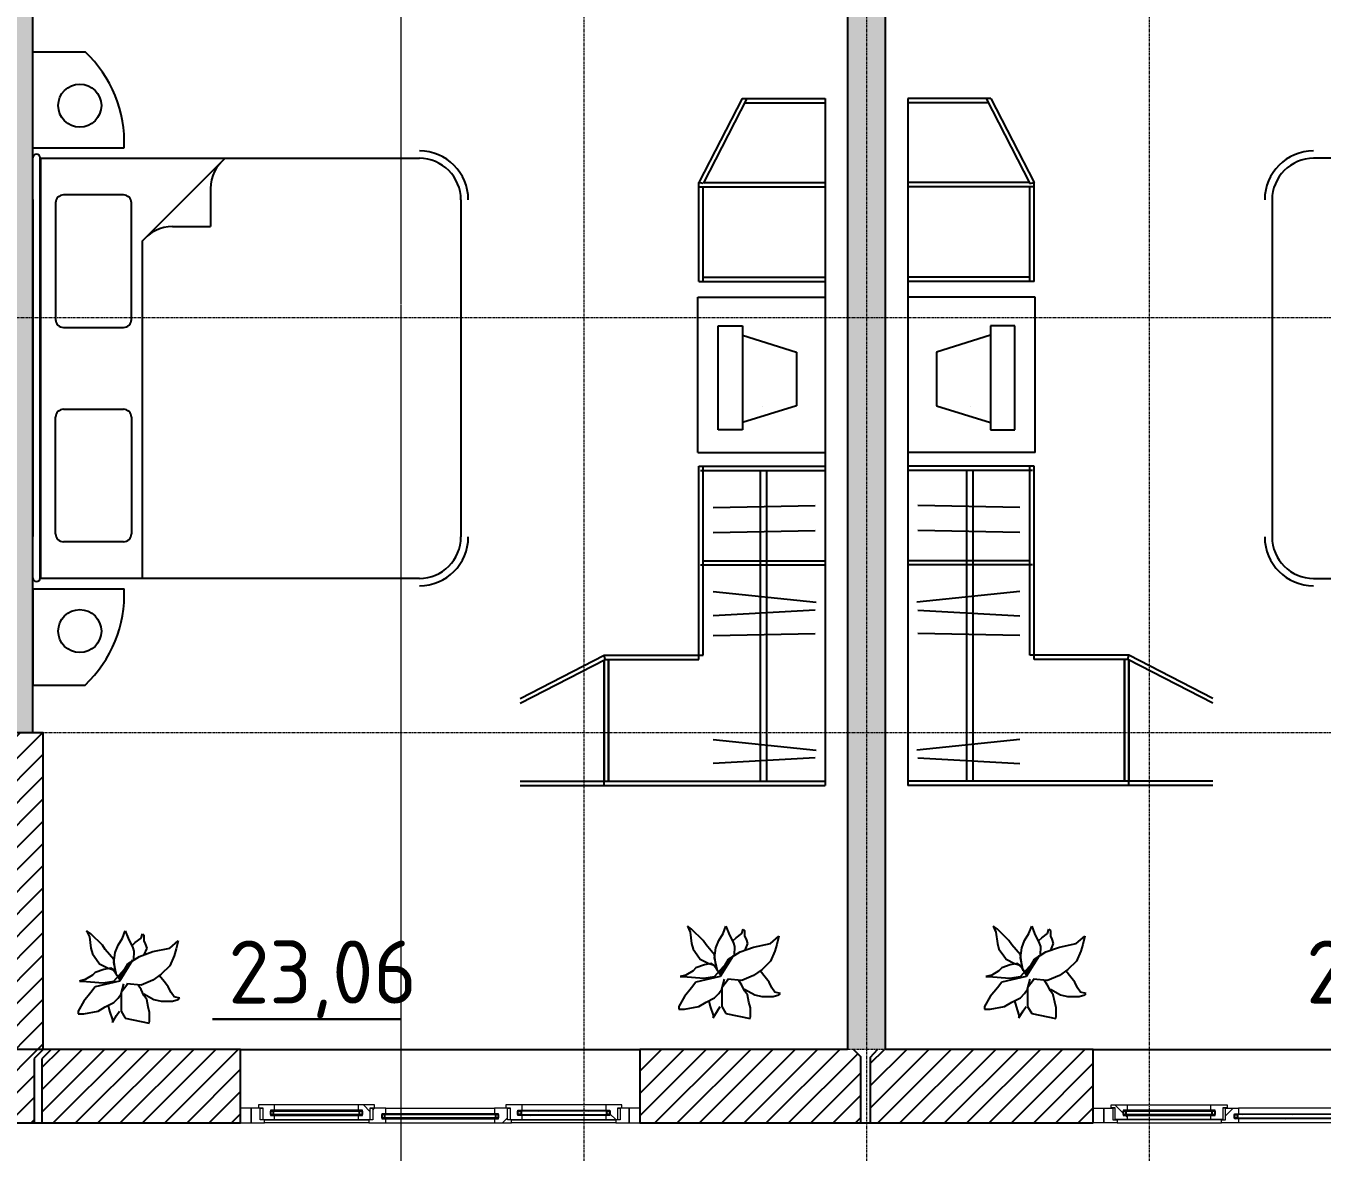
# Model space of a CAD drawing. Header units: inches. Extents: x -2431 to 214825, y 3 to 92804.
# Drawn here: x 77586 to 83756, y 44697 to 50058 of the extents above; entities that cross this region are included whole.
import ezdxf

# ---------------------------------------------------------------- set-up
doc = ezdxf.new("R2010")
doc.units = ezdxf.units.IN
doc.header["$MEASUREMENT"] = 0
doc.linetypes.add('Линия сетки', pattern=[22.225, 12.7, -3.175, 3.175, -3.175])
doc.linetypes.add('Сверху', pattern=[3.96875, 2.38125, -1.5875])
doc.layers.add('A-GLAZ', color=250, linetype='Continuous', lineweight=9)
doc.layers.add('Балясины', color=7, linetype='Continuous', lineweight=9)
doc.layers.add('B-FURNITURE', color=250, linetype='Continuous')
doc.layers.add('Фундамент', color=30, linetype='Continuous')
doc.styles.add('Чертеж250', font='', dxfattribs={"height": 250})
doc.styles.get('Чертеж250').set_extended_font_data('GOST type B')
pattern_1 = [(210, (-879.31, -5572.04), (60, -103.923), [])]
pattern_2 = [(315, (-879.31, -5572.04), (141.4214, 141.4214), [])]
pattern_3 = [(30, (-3179.73, 5572.04), (-60, 103.923), [])]
pattern_4 = [(135, (-3179.73, 5572.04), (-141.4214, -141.4214), [])]

# ---------------------------------------------------------------- blocks, each defined once
blk = doc.blocks.new('Окно 3-Откидное - Среднее глухое - Один переплет с многокамерным стеклопакетом - 30674-99 - Окно 3-Откидное - Среднее глухое - Один переплет с многокамерным стеклопакетом - 30674-99-V3-Уровень 3')
at = {"layer": 'A-GLAZ'}
h = blk.add_hatch(dxfattribs=at)
h.set_pattern_fill('FP_17', color=256, style=0, pattern_type=2)
h.set_pattern_definition([(225, (-879.31, -5572.04), (169.706, -169.706), [])])
h.paths.add_polyline_path([(-900, 175), (-900, 105), (-857, 105), (-857, 161), (-837, 161), (-837, 175)], flags=0)
h.paths.add_polyline_path([(-258, 175), (-340, 175), (-340, 161), (-321, 161), (-321, 105), (-258, 105), (-258, 131), (-278, 131), (-278, 155), (-258, 155)], flags=0)
h.paths.add_polyline_path([(258, 175), (258, 155), (278, 155), (278, 131), (258, 131), (258, 105), (321, 105), (321, 161), (340, 161), (340, 175)], flags=0)
h.paths.add_polyline_path([(900, 175), (837, 175), (837, 161), (857, 161), (857, 105), (900, 105), (900, 122.2)], flags=0)
h = blk.add_hatch(dxfattribs=at)
h.set_pattern_fill('FP_16', color=256, style=0, pattern_type=2)
h.set_pattern_definition(pattern_2)
h.paths.add_polyline_path([(-788, 159), (-845, 159), (-845, 103), (-865, 103), (-865, 89), (-788, 89), (-788, 115), (-808, 115), (-808, 139), (-788, 139)], flags=0)
h.paths.add_polyline_path([(-333, 159), (-390, 159), (-390, 139), (-370, 139), (-370, 115), (-390, 115), (-390, 89), (-313, 89), (-313, 103), (-333, 103), (-333, 139)], flags=0)
h = blk.add_hatch(dxfattribs=at)
h.set_pattern_fill('FP_15', color=256, style=0, pattern_type=2)
h.set_pattern_definition(pattern_1)
h.paths.add_polyline_path([(-370, 139), (-808, 139), (-808, 135), (-370, 135)], flags=0)
h.paths.add_polyline_path([(-370, 119), (-808, 119), (-808, 115), (-370, 115)], flags=0)
h = blk.add_hatch(dxfattribs=at)
h.set_pattern_fill('FP_15', color=256, style=0, pattern_type=2)
h.set_pattern_definition(pattern_1)
h.paths.add_polyline_path([(-808, 135), (-808, 119), (-793, 119), (-793, 135)], flags=0)
h.paths.add_polyline_path([(-370, 135), (-385, 135), (-385, 119), (-370, 119), (-370, 122.2)], flags=0)
h = blk.add_hatch(dxfattribs=at)
h.set_pattern_fill('FP_15', color=256, style=0, pattern_type=2)
h.set_pattern_definition(pattern_1)
h.paths.add_polyline_path([(104.7, 155), (-278, 155), (-278, 151), (278, 151), (278, 155)], flags=0)
h.paths.add_polyline_path([(-278, 135), (-278, 131), (278, 131), (278, 135), (104.7, 135)], flags=0)
h = blk.add_hatch(dxfattribs=at)
h.set_pattern_fill('FP_16', color=256, style=0, pattern_type=2)
h.set_pattern_definition(pattern_2)
h.paths.add_polyline_path([(333, 159), (333, 103), (313, 103), (313, 89), (390, 89), (390, 115), (370, 115), (370, 139), (390, 139), (390, 159), (370, 159)], flags=0)
h.paths.add_polyline_path([(788, 159), (788, 139), (808, 139), (808, 115), (788, 115), (788, 89), (865, 89), (865, 103), (845, 103), (845, 159), (808, 159)], flags=0)
h = blk.add_hatch(dxfattribs=at)
h.set_pattern_fill('FP_15', color=256, style=0, pattern_type=2)
h.set_pattern_definition(pattern_1)
h.paths.add_polyline_path([(808, 139), (370, 139), (370, 135), (808, 135)], flags=0)
h.paths.add_polyline_path([(601.8, 119), (370, 119), (370, 115), (808, 115), (808, 119)], flags=0)
for p, q in [((-900, 175), (-950, 175)), ((-900, 105), (-900, 175)), ((-837, 175), (-340, 175)), ((-340, 161), (-837, 161)), ((-390, 159), (-788, 159)), ((258, 175), (-258, 175)), ((340, 175), (837, 175)), ((837, 161), (340, 161)), ((788, 159), (390, 159)), ((950, 175), (900, 175)), ((900, 175), (900, 105)), ((-950, 105), (-900, 105)), ((-845, 105), (-857, 105)), ((-788, 89), (-390, 89)), ((-321, 105), (-333, 105)), ((258, 105), (-258, 105)), ((333, 105), (321, 105)), ((390, 89), (788, 89)), ((857, 105), (845, 105)), ((900, 105), (950, 105))]:
    blk.add_line(p, q, dxfattribs=at)
at = {"layer": 'A-GLAZ', "lineweight": 18}
for p, q in [((-837, 175), (-900, 175)), ((-900, 175), (-900, 105)), ((-857, 105), (-857, 161)), ((-857, 161), (-837, 161)), ((-845, 159), (-845, 103)), ((-788, 159), (-845, 159)), ((-837, 161), (-837, 175)), ((-808, 135), (-808, 139)), ((-808, 139), (-370, 139)), ((-370, 135), (-808, 135)), ((-788, 139), (-788, 159)), ((-333, 159), (-390, 159)), ((-390, 159), (-390, 139)), ((-370, 139), (-370, 135)), ((-258, 175), (-340, 175)), ((-340, 175), (-340, 161)), ((-340, 161), (-321, 161)), ((-333, 103), (-333, 159)), ((-321, 161), (-321, 105)), ((278, 155), (-278, 155)), ((-278, 155), (-278, 151)), ((-278, 151), (278, 151)), ((278, 135), (-278, 135)), ((-278, 135), (-278, 131)), ((-278, 131), (278, 131)), ((-258, 155), (-258, 175)), ((-258, 105), (-258, 131)), ((340, 175), (258, 175)), ((258, 175), (258, 155)), ((258, 131), (258, 105)), ((278, 151), (278, 155)), ((278, 131), (278, 135)), ((321, 105), (321, 161)), ((321, 161), (340, 161)), ((333, 159), (333, 103)), ((390, 159), (333, 159)), ((340, 161), (340, 175)), ((808, 139), (370, 139)), ((370, 139), (370, 135)), ((370, 135), (808, 135)), ((390, 139), (390, 159)), ((845, 159), (788, 159)), ((788, 159), (788, 139)), ((808, 135), (808, 139)), ((900, 175), (837, 175)), ((837, 175), (837, 161)), ((837, 161), (857, 161)), ((845, 103), (845, 159)), ((857, 161), (857, 105)), ((900, 105), (900, 175)), ((-900, 105), (-857, 105)), ((-845, 103), (-865, 103)), ((-865, 103), (-865, 89)), ((-865, 89), (-788, 89)), ((-808, 115), (-808, 119)), ((-808, 119), (-370, 119)), ((-370, 115), (-808, 115)), ((-788, 89), (-788, 115)), ((-390, 115), (-390, 89)), ((-390, 89), (-313, 89)), ((-370, 119), (-370, 115)), ((-313, 103), (-333, 103)), ((-321, 105), (-258, 105)), ((-313, 89), (-313, 103)), ((258, 105), (321, 105)), ((333, 103), (313, 103)), ((313, 103), (313, 89)), ((313, 89), (390, 89)), ((808, 119), (370, 119)), ((370, 119), (370, 115)), ((370, 115), (808, 115)), ((390, 89), (390, 115)), ((788, 115), (788, 89)), ((788, 89), (865, 89)), ((808, 115), (808, 119)), ((865, 103), (845, 103)), ((857, 105), (900, 105)), ((865, 89), (865, 103))]:
    blk.add_line(p, q, dxfattribs=at)
at = {"layer": 'A-GLAZ', "lineweight": 25}
for p, q in [((-808, 135), (-793, 135)), ((-808, 119), (-808, 135)), ((-793, 135), (-793, 119)), ((-385, 135), (-370, 135)), ((-385, 119), (-385, 135)), ((-370, 135), (-370, 119)), ((-263, 151), (-278, 151)), ((-278, 151), (-278, 135)), ((-278, 135), (-263, 135)), ((-263, 135), (-263, 151)), ((263, 151), (263, 135)), ((278, 151), (263, 151)), ((263, 135), (278, 135)), ((278, 135), (278, 151)), ((385, 135), (370, 135)), ((370, 135), (370, 119)), ((385, 119), (385, 135)), ((793, 135), (793, 119)), ((808, 135), (793, 135)), ((808, 119), (808, 135)), ((-793, 119), (-808, 119)), ((-370, 119), (-385, 119)), ((370, 119), (385, 119)), ((793, 119), (808, 119))]:
    blk.add_line(p, q, dxfattribs=at)
blk = doc.blocks.new('Окно 3-Откидное - Среднее глухое - Один переплет с многокамерным стеклопакетом - 30674-99 - Окно 3-Откидное - Среднее глухое - Один переплет с многокамерным стеклопакетом - 30674-99-V7-Уровень 3')
at = {"layer": 'A-GLAZ'}
h = blk.add_hatch(dxfattribs=at)
h.set_pattern_fill('FP_32', color=256, style=0, pattern_type=2)
h.set_pattern_definition([(45, (-3179.73, 5572.04), (-169.706, 169.706), [])])
h.paths.add_polyline_path([(-900, -175), (-837, -175), (-837, -161), (-857, -161), (-857, -105), (-900, -105)], flags=0)
h.paths.add_polyline_path([(-340, -175), (-258, -175), (-258, -155), (-278, -155), (-278, -131), (-258, -131), (-258, -105), (-321, -105), (-321, -161), (-340, -161)], flags=0)
h.paths.add_polyline_path([(258, -175), (340, -175), (340, -161), (321, -161), (321, -105), (258, -105), (258, -131), (278, -131), (278, -155), (258, -155)], flags=0)
h.paths.add_polyline_path([(900, -175), (900, -105), (857, -105), (857, -161), (837, -161), (837, -175)], flags=0)
h = blk.add_hatch(dxfattribs=at)
h.set_pattern_fill('FP_31', color=256, style=0, pattern_type=2)
h.set_pattern_definition(pattern_4)
h.paths.add_polyline_path([(-808, -159), (-788, -159), (-788, -139), (-808, -139), (-808, -115), (-788, -115), (-788, -89), (-865, -89), (-865, -103), (-845, -103), (-845, -159)], flags=0)
h.paths.add_polyline_path([(-390, -159), (-333, -159), (-333, -103), (-313, -103), (-313, -89), (-390, -89), (-390, -115), (-370, -115), (-370, -139), (-390, -139)], flags=0)
h = blk.add_hatch(dxfattribs=at)
h.set_pattern_fill('FP_30', color=256, style=0, pattern_type=2)
h.set_pattern_definition(pattern_3)
h.paths.add_polyline_path([(-808, -139), (-370, -139), (-370, -135), (-808, -135)], flags=0)
h.paths.add_polyline_path([(-370, -119), (-370, -115), (-808, -115), (-808, -119), (-683.6, -119)], flags=0)
h = blk.add_hatch(dxfattribs=at)
h.set_pattern_fill('FP_30', color=256, style=0, pattern_type=2)
h.set_pattern_definition(pattern_3)
h.paths.add_polyline_path([(-793, -135), (-793, -119), (-808, -119), (-808, -135)], flags=0)
h.paths.add_polyline_path([(-370, -135), (-370, -119), (-385, -119), (-385, -135)], flags=0)
h = blk.add_hatch(dxfattribs=at)
h.set_pattern_fill('FP_31', color=256, style=0, pattern_type=2)
h.set_pattern_definition(pattern_4)
h.paths.add_polyline_path([(390, -159), (390, -139), (370, -139), (370, -115), (390, -115), (390, -89), (313, -89), (313, -103), (333, -103), (333, -159), (370, -159)], flags=0)
h.paths.add_polyline_path([(845, -159), (845, -103), (865, -103), (865, -89), (788, -89), (788, -115), (808, -115), (808, -139), (788, -139), (788, -159), (808, -159)], flags=0)
h = blk.add_hatch(dxfattribs=at)
h.set_pattern_fill('FP_30', color=256, style=0, pattern_type=2)
h.set_pattern_definition(pattern_3)
h.paths.add_polyline_path([(370, -139), (808, -139), (808, -135), (370, -135)], flags=0)
h.paths.add_polyline_path([(370, -119), (808, -119), (808, -115), (370, -115)], flags=0)
h = blk.add_hatch(dxfattribs=at)
h.set_pattern_fill('FP_30', color=256, style=0, pattern_type=2)
h.set_pattern_definition(pattern_3)
h.paths.add_polyline_path([(370, -135), (385, -135), (385, -119), (370, -119), (370, -122.2)], flags=0)
h.paths.add_polyline_path([(808, -135), (808, -119), (793, -119), (793, -135)], flags=0)
h = blk.add_hatch(dxfattribs=at)
h.set_pattern_fill('FP_30', color=256, style=0, pattern_type=2)
h.set_pattern_definition(pattern_3)
h.paths.add_polyline_path([(278, -155), (278, -151), (-278, -151), (-278, -155)], flags=0)
h.paths.add_polyline_path([(-278, -135), (278, -135), (278, -131), (-278, -131)], flags=0)
for p, q in [((-950, -105), (-900, -105)), ((-900, -105), (-900, -175)), ((-845, -105), (-857, -105)), ((-788, -89), (-390, -89)), ((-321, -105), (-333, -105)), ((258, -105), (-258, -105)), ((333, -105), (321, -105)), ((390, -89), (788, -89)), ((857, -105), (845, -105)), ((900, -105), (950, -105)), ((900, -175), (900, -105)), ((-900, -175), (-950, -175)), ((-340, -161), (-837, -161)), ((-837, -175), (-340, -175)), ((-390, -159), (-788, -159)), ((258, -175), (-258, -175)), ((837, -161), (340, -161)), ((340, -175), (837, -175)), ((788, -159), (390, -159)), ((950, -175), (900, -175))]:
    blk.add_line(p, q, dxfattribs=at)
at = {"layer": 'A-GLAZ', "lineweight": 18}
for p, q in [((-900, -175), (-900, -105)), ((-900, -105), (-857, -105)), ((-865, -89), (-788, -89)), ((-865, -103), (-865, -89)), ((-845, -103), (-865, -103)), ((-857, -105), (-857, -161)), ((-845, -159), (-845, -103)), ((-370, -115), (-808, -115)), ((-808, -115), (-808, -119)), ((-808, -119), (-370, -119)), ((-788, -89), (-788, -115)), ((-390, -89), (-313, -89)), ((-390, -115), (-390, -89)), ((-370, -119), (-370, -115)), ((-313, -103), (-333, -103)), ((-333, -103), (-333, -159)), ((-321, -161), (-321, -105)), ((-321, -105), (-258, -105)), ((-313, -89), (-313, -103)), ((-258, -105), (-258, -131)), ((258, -131), (258, -105)), ((258, -105), (321, -105)), ((313, -89), (390, -89)), ((313, -103), (313, -89)), ((333, -103), (313, -103)), ((321, -105), (321, -161)), ((333, -159), (333, -103)), ((370, -115), (808, -115)), ((370, -119), (370, -115)), ((808, -119), (370, -119)), ((390, -89), (390, -115)), ((788, -89), (865, -89)), ((788, -115), (788, -89)), ((808, -115), (808, -119)), ((865, -103), (845, -103)), ((845, -103), (845, -159)), ((857, -161), (857, -105)), ((857, -105), (900, -105)), ((865, -89), (865, -103)), ((900, -105), (900, -175)), ((-837, -175), (-900, -175)), ((-857, -161), (-837, -161)), ((-788, -159), (-845, -159)), ((-837, -161), (-837, -175)), ((-370, -135), (-808, -135)), ((-808, -135), (-808, -139)), ((-808, -139), (-370, -139)), ((-788, -139), (-788, -159)), ((-390, -159), (-390, -139)), ((-333, -159), (-390, -159)), ((-370, -139), (-370, -135)), ((-340, -161), (-321, -161)), ((-340, -175), (-340, -161)), ((-258, -175), (-340, -175)), ((-278, -131), (278, -131)), ((-278, -135), (-278, -131)), ((278, -135), (-278, -135)), ((-278, -151), (278, -151)), ((-278, -155), (-278, -151)), ((278, -155), (-278, -155)), ((-258, -155), (-258, -175)), ((258, -175), (258, -155)), ((340, -175), (258, -175)), ((278, -131), (278, -135)), ((278, -151), (278, -155)), ((321, -161), (340, -161)), ((390, -159), (333, -159)), ((340, -161), (340, -175)), ((370, -135), (808, -135)), ((370, -139), (370, -135)), ((808, -139), (370, -139)), ((390, -139), (390, -159)), ((788, -159), (788, -139)), ((845, -159), (788, -159)), ((808, -135), (808, -139)), ((837, -161), (857, -161)), ((837, -175), (837, -161)), ((900, -175), (837, -175))]:
    blk.add_line(p, q, dxfattribs=at)
at = {"layer": 'A-GLAZ', "lineweight": 25}
for p, q in [((-793, -119), (-808, -119)), ((-808, -119), (-808, -135)), ((-793, -135), (-793, -119)), ((-385, -119), (-385, -135)), ((-370, -119), (-385, -119)), ((-370, -135), (-370, -119)), ((370, -119), (385, -119)), ((370, -135), (370, -119)), ((385, -119), (385, -135)), ((793, -119), (808, -119)), ((793, -135), (793, -119)), ((808, -119), (808, -135)), ((-808, -135), (-793, -135)), ((-385, -135), (-370, -135)), ((-278, -135), (-263, -135)), ((-278, -151), (-278, -135)), ((-263, -151), (-278, -151)), ((-263, -135), (-263, -151)), ((263, -135), (278, -135)), ((263, -151), (263, -135)), ((278, -151), (263, -151)), ((278, -135), (278, -151)), ((385, -135), (370, -135)), ((808, -135), (793, -135))]:
    blk.add_line(p, q, dxfattribs=at)
blk = doc.blocks.new('fyg')
at = {"layer": 'B-FURNITURE', "color": 253, "ltscale": 300}
for p, q in [((63795.8, -3272.1), (63809.2, -3299.5)), ((63816, -3285.6), (63795.8, -3272.1)), ((63809.2, -3299.5), (63816, -3353.7)), ((63870.7, -3340.3), (63816, -3285.6)), ((63945.6, -3340.3), (63966.2, -3306.2)), ((63966.2, -3306.2), (63979.6, -3272.1)), ((63979.6, -3272.1), (63993.6, -3306.2)), ((63993.6, -3306.2), (64015.7, -3351.9)), ((64013.7, -3340.3), (64027.6, -3326.8)), ((64027.6, -3326.8), (64055, -3306.2)), ((64055, -3306.2), (64061.7, -3285.6)), ((64061.7, -3285.6), (64068.4, -3292.8)), ((64068.4, -3292.8), (64068.4, -3319.6)), ((64068.4, -3319.6), (64075.2, -3333.6)), ((64191.3, -3353.7), (64232.1, -3319.6)), ((64232.1, -3319.6), (64222.5, -3357.9)), ((63816, -3353.7), (63823.2, -3381.1)), ((63823.2, -3381.1), (63843.3, -3408.4)), ((63884.6, -3360.9), (63870.7, -3340.3)), ((63925.4, -3408.4), (63884.6, -3360.9)), ((63925.4, -3421.9), (63932.1, -3374.4)), ((63932.1, -3374.4), (63945.6, -3340.3)), ((63992.1, -3429.1), (64047.3, -3393.1)), ((64015.7, -3351.9), (64020.9, -3367.6)), ((64020.9, -3367.6), (64019.3, -3409.9)), ((64047.3, -3393.1), (64111.3, -3370.7)), ((64082.4, -3353.7), (64068.9, -3385.9)), ((64075.2, -3333.6), (64082.4, -3353.7)), ((64111.3, -3370.7), (64191.3, -3353.7)), ((64212.9, -3389.9), (64192.1, -3437.9)), ((64222.5, -3357.9), (64212.9, -3389.9)), ((63843.3, -3408.4), (63857.2, -3429.1)), ((63857.2, -3429.1), (63898, -3449.2)), ((63911.5, -3449.2), (63877.4, -3456)), ((63898, -3449.2), (63918.7, -3456)), ((63935.3, -3464.3), (63911.5, -3449.2)), ((63932.1, -3456), (63925.4, -3408.4)), ((63925.4, -3510.7), (64014.7, -3411.9)), ((63938.8, -3483.3), (63925.4, -3421.9)), ((64014.7, -3411.9), (63952.8, -3510.7)), ((63952.8, -3496.8), (63992.1, -3429.1)), ((64192.1, -3437.9), (64151.3, -3477.1)), ((63789.1, -3504), (63761.7, -3510.7)), ((63761.7, -3510.7), (63775.2, -3510.7)), ((63775.2, -3510.7), (63874.5, -3519.5)), ((63823.2, -3483.3), (63789.1, -3504)), ((63836.6, -3469.9), (63823.2, -3483.3)), ((63877.4, -3456), (63836.6, -3469.9)), ((63952.8, -3510.7), (63836.6, -3538)), ((63874.5, -3519.5), (63925.4, -3510.7)), ((63918.7, -3456), (63932.1, -3469.9)), ((63932.1, -3469.9), (63956.9, -3507.5)), ((64111.3, -3505.9), (64055, -3530.8)), ((64151.3, -3477.1), (64111.3, -3505.9)), ((64166.5, -3514.7), (64141.7, -3484.3)), ((64184.6, -3538), (64166.5, -3514.7)), ((63816, -3564.9), (63781.9, -3606.2)), ((63836.6, -3538), (63816, -3564.9)), ((63945.6, -3592.3), (63959.5, -3572.1)), ((63959.5, -3572.1), (63972.9, -3524.1)), ((63986.8, -3530.8), (63959.5, -3564.9)), ((63959.5, -3564.9), (63959.5, -3606.2)), ((64055, -3530.8), (63986.8, -3524.1)), ((63986.8, -3524.1), (63986.8, -3530.8)), ((64055, -3551.5), (64041.1, -3530.8)), ((64068.4, -3578.8), (64055, -3551.5)), ((64068.4, -3572.1), (64116.4, -3599)), ((64198, -3564.9), (64184.6, -3538)), ((64212, -3585.6), (64198, -3564.9)), ((63781.9, -3606.2), (63755, -3653.7)), ((63850, -3653.7), (63884.6, -3633.1)), ((63884.6, -3633.1), (63925.4, -3612.9)), ((63898, -3626.4), (63904.8, -3653.7)), ((63925.4, -3612.9), (63945.6, -3592.3)), ((63959.5, -3606.2), (63959.5, -3653.7)), ((64082.4, -3599), (64068.4, -3578.8)), ((64089.1, -3633.1), (64082.4, -3599)), ((64095.8, -3660.4), (64089.1, -3633.1)), ((64116.4, -3599), (64150.5, -3606.2)), ((64150.5, -3606.2), (64204.8, -3606.2)), ((64204.8, -3606.2), (64232.1, -3599)), ((64238.8, -3592.3), (64212, -3585.6)), ((64232.1, -3599), (64238.8, -3592.3)), ((63755, -3653.7), (63755, -3667.2)), ((63755, -3667.2), (63781.9, -3667.2)), ((63781.9, -3667.2), (63850, -3653.7)), ((63904.8, -3653.7), (63918.7, -3694.5)), ((63918.7, -3708.4), (63938.8, -3674.4)), ((63918.7, -3694.5), (63918.7, -3708.4)), ((63938.8, -3674.4), (63952.8, -3653.7)), ((63959.5, -3653.7), (63979.6, -3687.8)), ((63979.6, -3687.8), (64094.1, -3711.5)), ((64094.1, -3711.5), (64095.8, -3701.2)), ((64095.8, -3701.2), (64095.8, -3660.4))]:
    blk.add_line(p, q, dxfattribs=at)

msp = doc.modelspace()

# ---------------------------------------------------------------- hatches: boundary and pattern name
h = msp.add_hatch(color=256)
h.dxf.hatch_style = 1
h.paths.add_polyline_path([(80241.78231, 51242.14543), (79538.47961, 51242.14543), (79538.47961, 51167.14543), (79989.90645, 51167.14543), (80241.78231, 51167.47959)])
h.paths.add_polyline_path([(81497.4255, 51242.14543), (80241.78231, 51242.14543), (80241.78231, 51167.47959), (81497.4255, 51169.14543)])
h.paths.add_polyline_path([(81497.4255, 51315.14543), (80241.78231, 51315.14543), (80241.78231, 51242.14543), (81497.4255, 51242.14543)])
h.paths.add_polyline_path([(82933.06868, 51242.14543), (81677.4255, 51242.14543), (81677.4255, 51169.14543), (82506.18851, 51169.14543), (82933.06868, 51169.14543)])
h.paths.add_polyline_path([(82933.06868, 51316.42691), (81677.4255, 51315.14543), (81677.4255, 51242.14543), (82933.06868, 51242.14543)])
h.paths.add_polyline_path([(81677.4255, 51167.14543), (81587.4255, 51168.14543), (81587.4255, 48668.02832), (81677.4255, 48668.02832)])
h.paths.add_polyline_path([(81587.4255, 51168.14543), (81497.4255, 51169.14543), (81497.4255, 51167.14543), (81497.4255, 50863.56297), (81497.4255, 48668.02832), (81587.4255, 48668.02832)])
h.paths.add_polyline_path([(81587.4255, 48668.02832), (81497.4255, 48668.02832), (81497.4255, 46693.02832), (81587.4255, 46693.02832)])
h.paths.add_polyline_path([(81677.4255, 48668.02832), (81587.4255, 48668.02832), (81587.4255, 46693.02832), (81677.4255, 46693.02832)])
h.paths.add_polyline_path([(81677.4255, 46693.02832), (81587.4255, 46693.02832), (81587.4255, 45185.89953), (81677.4255, 45185.89953)])
h.paths.add_polyline_path([(81587.4255, 46693.02832), (81497.4255, 46693.02832), (81497.4255, 45185.89953), (81587.4255, 45185.89953)])
h.paths.add_polyline_path([(77618.3874, 48668.02832), (77528.3874, 48668.02832), (77528.3874, 46693.02832), (77618.3874, 46693.02832)])
h.paths.add_polyline_path([(77528.3874, 48668.02832), (77438.3874, 48668.02832), (77438.3874, 46693.02832), (77528.3874, 46693.02832)])
h.paths.add_polyline_path([(77618.3874, 49232.57073), (77618.3874, 49430.2596), (77618.3874, 51169.14543), (77528.3874, 51168.14543), (77528.3874, 48668.02832), (77618.3874, 48668.02832)])
h.paths.add_polyline_path([(77528.3874, 51168.14543), (77438.3874, 51167.14543), (77438.3874, 48668.02832), (77528.3874, 48668.02832)])
h.paths.add_polyline_path([(76174.3874, 51315.14543), (75971.55603, 51315.14543), (75971.55603, 51242.14543), (76174.3874, 51242.14543)])
at = {"layer": 'Фундамент'}
h = msp.add_hatch(dxfattribs=at)
h.set_pattern_fill('ANSI31', color=256, scale=600)
h.paths.add_polyline_path([(98656.91171, 62857.26653), (97826.00076, 62857.26653), (97826.00076, 62507.26653), (98656.91171, 62507.26653)])
h.paths.add_polyline_path([(98756.91171, 62857.26653), (98656.91171, 62857.26653), (98656.91171, 62507.26653), (98739.93438, 62507.26653), (98756.91171, 62524.24386)])
h.paths.add_polyline_path([(99106.91171, 62857.26653), (98780.93438, 62857.26653), (98780.93438, 62574.10324), (98786.63905, 62568.39857), (98780.93438, 62562.6939), (98780.93438, 62532.28843), (98756.91171, 62507.26653), (99106.91171, 62507.26653)])
h.paths.add_polyline_path([(99106.91171, 62507.26653), (98756.91171, 62507.26653), (98756.91171, 61327.26653), (99106.91171, 61327.26653)])
h.paths.add_polyline_path([(98756.91171, 62507.26653), (98656.91171, 62507.26653), (98656.91171, 61327.26653), (98756.91171, 61327.26653)])
h.paths.add_polyline_path([(99106.91171, 61327.26653), (98756.91171, 61327.26653), (98756.91171, 61215.22298), (98764.7633, 61208.02832), (99106.91171, 61208.02832)])
h.paths.add_polyline_path([(98756.91171, 61327.26653), (98656.91171, 61327.26653), (98656.91171, 61208.02832), (98756.91171, 61208.02832)])
h.paths.add_polyline_path([(98756.91171, 59308.02832), (98656.91171, 59308.02832), (98656.91171, 58308.02832), (98656.91171, 58289.78843), (98698.67304, 58248.02709), (98756.91171, 58248.02709)])
h.paths.add_polyline_path([(99106.91171, 59308.02832), (98756.91171, 59308.02832), (98756.91171, 58248.02709), (99106.91171, 58248.02709)])
h.paths.add_polyline_path([(98756.91171, 58191.79977), (98694.92304, 58191.79977), (98656.91171, 58153.78843), (98656.91171, 58128.02832), (98656.91171, 57228.02832), (98656.91171, 56271.40196), (98656.95886, 56271.35479), (98656.94094, 56118.02832), (98756.91171, 56118.02832)])
h.paths.add_polyline_path([(99106.91171, 58191.79977), (98756.91171, 58191.79977), (98756.91171, 56118.02832), (99106.91171, 56118.02832)])
h.paths.add_polyline_path([(98756.91171, 56118.02832), (98656.94094, 56118.02832), (98656.91215, 55871.84296), (98656.91171, 55868.02832), (98656.91171, 55818.02832), (98656.91171, 54792.61078), (98660.41928, 54792.61078), (98660.41928, 54489.02832), (98660.40257, 54461.29757), (98681.92304, 54439.77709), (98756.91171, 54439.77709)])
h.paths.add_polyline_path([(99106.91171, 56118.02832), (98756.91171, 56118.02832), (98756.91171, 54439.77709), (99106.91171, 54439.77709), (99106.91171, 54618.75225)])
h.paths.add_polyline_path([(98756.91171, 54394.54977), (98681.67304, 54394.54977), (98656.91171, 54369.78843), (98656.91171, 52418.39028), (98756.91171, 52418.39028)])
h.paths.add_polyline_path([(99106.91171, 54394.54977), (98756.91171, 54394.54977), (98756.91171, 52418.39028), (99106.91171, 52418.39028)])
h.paths.add_polyline_path([(98756.91171, 50518.39028), (98656.91171, 50518.39028), (98656.91171, 48668.02832), (98756.91171, 48668.02832)])
h.paths.add_polyline_path([(99106.91171, 50518.39028), (98756.91171, 50518.39028), (98756.91171, 48668.02832), (99106.91171, 48668.02832)])
h.paths.add_polyline_path([(99106.91171, 48668.02832), (98756.91171, 48668.02832), (98756.91171, 48318.02832), (99106.91171, 48318.02832)])
h.paths.add_polyline_path([(98756.91171, 48668.02832), (98656.91171, 48668.02832), (98711.04299, 48613.89704), (98711.04299, 48318.02832), (98756.91171, 48318.02832)])
h.paths.add_polyline_path([(98676.55433, 48614.90838), (98623.43438, 48668.02832), (98281.91976, 48668.02832), (98281.91976, 48329.18845), (98231.91976, 48329.18845), (98196.91976, 48329.18845), (98196.91976, 48320.18845), (98676.55433, 48317.93608)])
h.paths.add_polyline_path([(95350.29496, 48668.02832), (94871.91171, 48668.02832), (94855.93438, 48668.02832), (94819.81444, 48631.90838), (94819.81444, 48318.02832), (95350.29496, 48318.02832)])
h.paths.add_polyline_path([(94749.30433, 48634.65838), (94715.93438, 48668.02832), (93903.44322, 48668.02832), (93903.44322, 48318.02832), (94749.30433, 48318.02832)])
h.paths.add_polyline_path([(92003.44322, 48668.02832), (91066.93438, 48668.02832), (91046.05433, 48628.28843), (91046.05433, 48625.28843), (91046.05433, 48354.90838), (91082.93438, 48318.02832), (92003.44322, 48318.02832)])
h.paths.add_polyline_path([(91053.29496, 48318.02832), (91014.73462, 48356.58867), (91014.73462, 48628.78843), (90991.93438, 48668.02832), (90693.29496, 48668.02832), (90693.29496, 46693.02832), (91053.29496, 46693.02832)])
h.paths.add_polyline_path([(90693.29496, 48668.02832), (90603.29496, 48668.02832), (90603.29496, 46693.02832), (90693.29496, 46693.02832)])
h.paths.add_polyline_path([(91053.29496, 46693.02832), (90693.29496, 46693.02832), (90693.29496, 45185.89953), (91053.29496, 45185.89953)])
h.paths.add_polyline_path([(90693.29496, 46693.02832), (90603.29496, 46693.02832), (90648.23462, 46648.08867), (90648.23462, 46389.78843), (90603.29496, 46343.02832), (90603.29496, 45185.89953), (90693.29496, 45185.89953)])
h.paths.add_polyline_path([(91053.29496, 45185.89953), (90693.29496, 45185.89953), (90693.29496, 44835.89953), (91053.29496, 44835.89953)])
h.paths.add_polyline_path([(90693.29496, 45185.89953), (90603.29496, 45185.89953), (90603.29496, 44835.89953), (90693.29496, 44835.89953)])
h.paths.add_polyline_path([(90617.80433, 46647.15838), (90571.93438, 46693.02832), (89526.46359, 46693.02832), (89526.46359, 46343.02832), (90570.43438, 46343.02832), (90617.80433, 46390.28843)])
h.paths.add_polyline_path([(86556.46359, 46693.02832), (85986.43438, 46693.02832), (85935.30433, 46644.78843), (85935.30433, 46392.15838), (85984.43438, 46343.02832), (86556.46359, 46343.02832)])
h.paths.add_polyline_path([(85956.46359, 46343.02832), (85904.56893, 46394.92298), (85904.56893, 46650.28843), (85956.46359, 46693.02832), (85646.46359, 46693.02832), (85646.46359, 45185.89953), (85956.46359, 45185.89953)])
h.paths.add_polyline_path([(85646.46359, 45185.89953), (85506.46359, 45185.89953), (85541.75453, 45150.60858), (85541.75453, 44835.89953), (85646.46359, 44835.89953)])
h.paths.add_polyline_path([(85646.46359, 46693.02832), (85506.46359, 46693.02832), (85506.46359, 45185.89953), (85646.46359, 45185.89953)])
h.paths.add_polyline_path([(85509.48993, 45149.84398), (85473.43438, 45185.89953), (84566.94454, 45185.89953), (84566.94454, 44835.89953), (85509.48993, 44835.89953)])
h.paths.add_polyline_path([(82666.94454, 45185.89953), (81639.93438, 45185.89953), (81606.93438, 45148.78843), (81606.93438, 44835.89953), (82666.94454, 44835.89953)])
h.paths.add_polyline_path([(81559.48993, 45151.84398), (81525.43438, 45185.89953), (80507.90645, 45185.89953), (80507.90645, 44835.89953), (81559.48993, 44835.89953)])
h.paths.add_polyline_path([(78607.90645, 45185.89953), (77706.43438, 45185.89953), (77661.37883, 45140.84398), (77661.37883, 44835.89953), (78607.90645, 44835.89953)])
h.paths.add_polyline_path([(77624.60534, 45142.11747), (77668.3874, 45185.89953), (77528.3874, 45185.89953), (77528.3874, 44835.89953), (77624.60534, 44835.89953)])
h.paths.add_polyline_path([(77528.3874, 45185.89953), (77218.3874, 45185.89953), (77218.3874, 44836.06995), (77218.45295, 44836.06995), (77528.3874, 44836.03194)])
h.paths.add_polyline_path([(77528.3874, 46693.02832), (77294.93438, 46693.02832), (77258.54095, 46655.28843), (77258.54095, 46383.18187), (77218.3874, 46343.02832), (77218.3874, 45185.89953), (77528.3874, 45185.89953)])
h.paths.add_polyline_path([(77668.3874, 46693.02832), (77528.3874, 46693.02832), (77528.3874, 45185.89953), (77668.3874, 45185.89953)])
h.paths.add_polyline_path([(77218.3874, 46655.28843), (77184.93438, 46693.02832), (76618.3874, 46693.02832), (76618.3874, 46343.02832), (77170.93438, 46343.02832), (77218.3874, 46383.28843)])
h.paths.add_polyline_path([(73648.3874, 46693.02832), (72626.43438, 46693.02832), (72571.55603, 46648.78843), (72571.55603, 46400.28843), (72629.43438, 46343.02832), (73648.3874, 46343.02832)])
h.paths.add_polyline_path([(72479.50374, 46693.02832), (72121.55603, 46693.02832), (72121.55603, 45185.89953), (72479.7237, 45185.89953)])
h.paths.add_polyline_path([(72479.7237, 45185.89953), (72121.55603, 45185.89953), (72121.55603, 44835.89953), (72479.77478, 44835.89953)])
h.paths.add_polyline_path([(72571.55603, 45185.89953), (72479.7237, 45185.89953), (72479.77478, 44835.89953), (72571.55603, 44835.89953)])
h.paths.add_polyline_path([(72571.55603, 46343.02832), (72520.11515, 46394.4692), (72520.11515, 46651.78843), (72571.55603, 46693.02832), (72479.50374, 46693.02832), (72479.7237, 45185.89953), (72571.55603, 45185.89953)])
h.paths.add_polyline_path([(72571.55603, 48668.02832), (72571.55603, 51167.14543), (72571.55603, 51242.14543), (72391.55603, 51242.14543), (72391.55603, 48668.02832), (72210.93438, 48668.02832), (72173.62526, 48626.78843), (72173.62526, 48370.09755), (72121.55603, 48318.02832), (72121.55603, 47495.9738), (72121.55603, 46693.02832), (72571.55603, 46693.02832)])
h.paths.add_polyline_path([(72107.31444, 48627.28843), (72068.93438, 48668.02832), (71171.40777, 48668.02832), (71171.40777, 48318.02832), (72051.43438, 48318.02832), (72107.31444, 48373.90838)])
h.paths.add_polyline_path([(69271.40777, 48668.02832), (68460.93438, 48668.02832), (68431.43438, 48625.28843), (68431.43438, 48318.02832), (69271.40777, 48318.02832)])
h.paths.add_polyline_path([(68355.93438, 48616.78843), (68355.93438, 48625.28843), (68323.43438, 48668.02832), (67824.55603, 48668.02832), (67824.55603, 48318.02832), (68355.93438, 48318.02832)])
h.paths.add_polyline_path([(64892.93123, 48668.02832), (64549.93438, 48668.02832), (64507.43438, 48640.78843), (64507.43438, 48357.78843), (64547.43438, 48318.02832), (64892.93123, 48318.02832)])
h.paths.add_polyline_path([(64417.93928, 48668.02832), (64076.65291, 48668.02832), (64076.65291, 48318.02832), (64417.93928, 48318.02832)])
h.paths.add_polyline_path([(64486.41359, 48640.78843), (64526.65291, 48668.02832), (64417.93928, 48668.02832), (64417.93928, 48318.02832), (64526.65291, 48318.02832), (64486.41359, 48358.26764)])
h.paths.add_polyline_path([(64526.65291, 50518.39028), (64417.93928, 50518.39028), (64417.93928, 48668.02832), (64526.65291, 48668.02832)])
h.paths.add_polyline_path([(64417.93928, 50518.39028), (64076.65291, 50518.39028), (64076.65291, 48668.02832), (64417.93928, 48668.02832)])
h.paths.add_polyline_path([(64417.93928, 54393.28843), (64076.65291, 54393.28843), (64076.65291, 52418.39028), (64417.93928, 52418.39028)])
h.paths.add_polyline_path([(64526.65291, 54362.78843), (64484.43438, 54393.28843), (64417.93928, 54393.28843), (64417.93928, 52418.39028), (64526.65291, 52418.39028)])
h.paths.add_polyline_path([(64417.93928, 56118.02832), (64076.65291, 56118.02832), (64076.65291, 54511.22637), (64076.65291, 54443.78843), (64417.93928, 54443.78843)])
h.paths.add_polyline_path([(64517.93928, 58128.02832), (64517.93928, 58147.28843), (64459.93438, 58175.28843), (64417.93928, 58175.28843), (64417.93928, 56118.02832), (64517.93928, 56118.02832)])
h.paths.add_polyline_path([(64417.93928, 58175.28843), (64076.65291, 58175.28843), (64076.65291, 56118.02832), (64417.93928, 56118.02832)])
h.paths.add_polyline_path([(64517.93928, 56118.02832), (64417.93928, 56118.02832), (64417.93928, 54443.78843), (64484.43438, 54443.78843), (64526.65291, 54474.28843), (64526.65291, 54491.02832), (64514.43171, 54491.02832), (64517.93928, 54494.5359), (64517.93928, 54794.61078), (64517.93928, 55818.02832), (64517.93928, 55868.02832)])
h.paths.add_polyline_path([(64417.93928, 59308.02832), (64076.65291, 59308.02832), (64076.65291, 58249.78843), (64417.93928, 58249.78843)])
h.paths.add_polyline_path([(64517.93928, 59308.02832), (64417.93928, 59308.02832), (64417.93928, 58249.78843), (64456.43438, 58249.78843), (64517.93928, 58308.02832)])

# ---------------------------------------------------------------- linework, layer by layer
at = {"lineweight": 25}
for p, q in [((77618.3874, 46693.02832), (77618.3874, 51167.14543)), ((81497.4255, 51167.14543), (81497.4255, 45185.89953)), ((81677.4255, 45185.89953), (81677.4255, 51167.14543)), ((77668.3874, 46693.02832), (77618.3874, 46693.02832)), ((77668.3874, 45185.89953), (77668.3874, 46693.02832)), ((78607.90645, 45185.89953), (77668.3874, 45185.89953)), ((78607.90645, 44835.89953), (78607.90645, 45185.89953)), ((81497.4255, 45185.89953), (80507.90645, 45185.89953)), ((80507.90645, 45185.89953), (80507.90645, 44835.89953)), ((82666.94454, 45185.89953), (81677.4255, 45185.89953)), ((82666.94454, 44835.89953), (82666.94454, 45185.89953)), ((77218.3874, 44835.89953), (78607.90645, 44835.89953)), ((80507.90645, 44835.89953), (82666.94454, 44835.89953))]:
    msp.add_line(p, q, dxfattribs=at)
at = {"linetype": 'Continuous'}
for p, q in [((77618.3874, 49935.40518), (77867.8707, 49935.40518)), ((77618.3874, 49478.12568), (77618.3874, 49935.40518)), ((77618.3874, 47377.7886), (77618.3874, 46920.5091)), ((77618.3874, 46920.5091), (77867.8707, 46920.5091))]:
    msp.add_line(p, q, dxfattribs=at)
for p, q in [((80995.29099, 49712.16504), (80789.13571, 49312.16504)), ((81017.79099, 49712.16504), (80809.13571, 49307.31432)), ((80995.29099, 49712.16504), (81390.13571, 49712.16504)), ((81007.48322, 49692.16504), (81390.13571, 49692.16504)), ((81390.13571, 49712.16504), (81390.13571, 46442.16504)), ((82179.56, 49712.16504), (81784.71528, 49712.16504)), ((81784.71528, 49712.16504), (81784.71528, 46442.16504)), ((82167.36777, 49692.16504), (81784.71528, 49692.16504)), ((82157.06, 49712.16504), (82365.71528, 49307.31432)), ((82179.56, 49712.16504), (82385.71528, 49312.16504)), ((80789.13571, 49292.16504), (80789.13571, 49312.63389)), ((80809.13571, 49307.31432), (80789.13571, 49312.16504)), ((80811.63571, 49312.16504), (81390.13571, 49312.16504)), ((82363.21528, 49312.16504), (81784.71528, 49312.16504)), ((82365.71528, 49307.31432), (82385.71528, 49312.16504)), ((82385.71528, 49292.16504), (82385.71528, 49312.63389)), ((80789.13571, 49292.16504), (81390.13571, 49292.16504)), ((80789.13571, 48842.16504), (80789.13571, 49292.16504)), ((80809.13571, 48842.16504), (80809.13571, 49292.16504)), ((82385.71528, 49292.16504), (81784.71528, 49292.16504)), ((82365.71528, 48842.16504), (82365.71528, 49292.16504)), ((82385.71528, 48842.16504), (82385.71528, 49292.16504)), ((80789.13571, 48842.16504), (81390.13571, 48842.16504)), ((80809.13571, 48862.16504), (81390.13571, 48862.16504)), ((82365.71528, 48862.16504), (81784.71528, 48862.16504)), ((82385.71528, 48842.16504), (81784.71528, 48842.16504)), ((80784.88021, 48027.27025), (80784.88021, 48767.27025)), ((80784.88021, 48767.27025), (81385.88021, 48767.27025)), ((82389.97079, 48767.27025), (81788.97079, 48767.27025)), ((82389.97079, 48027.27025), (82389.97079, 48767.27025)), ((80881.93332, 48630.09705), (80997.47455, 48630.09705)), ((80881.93332, 48134.80573), (80881.93332, 48630.09705)), ((80997.47455, 48630.09705), (80997.47455, 48134.80573)), ((82292.91767, 48630.09705), (82177.37644, 48630.09705)), ((82177.37644, 48630.09705), (82177.37644, 48134.80573)), ((82292.91767, 48134.80573), (82292.91767, 48630.09705)), ((80997.47455, 48585.89144), (81254.9658, 48505.89144)), ((82177.37644, 48585.89144), (81919.88519, 48505.89144)), ((81254.9658, 48505.89144), (81254.9658, 48250.4453)), ((81919.88519, 48505.89144), (81919.88519, 48250.4453)), ((81254.9658, 48250.4453), (80997.47455, 48170.4453)), ((81091.61932, 48246.1625), (81091.61932, 48246.1625)), ((81091.61932, 48246.1625), (81091.61932, 48246.1625)), ((81091.61932, 48246.1625), (81091.61932, 48246.1625)), ((81091.61932, 48246.1625), (81091.61932, 48246.1625)), ((81919.88519, 48250.4453), (82177.37644, 48170.4453)), ((82083.23167, 48246.1625), (82083.23167, 48246.1625)), ((82083.23167, 48246.1625), (82083.23167, 48246.1625)), ((82083.23167, 48246.1625), (82083.23167, 48246.1625)), ((82083.23167, 48246.1625), (82083.23167, 48246.1625)), ((80997.47455, 48134.80573), (80881.93332, 48134.80573)), ((82177.37644, 48134.80573), (82292.91767, 48134.80573)), ((80784.88021, 48027.27025), (81385.88021, 48027.27025)), ((82389.97079, 48027.27025), (81788.97079, 48027.27025)), ((80789.13571, 47962.16504), (81390.13571, 47962.16504)), ((80789.13571, 47042.16504), (80789.13571, 47962.16504)), ((80809.13571, 47062.16504), (80809.13571, 47962.16504)), ((82385.71528, 47962.16504), (81784.71528, 47962.16504)), ((82365.71528, 47062.16504), (82365.71528, 47962.16504)), ((82385.71528, 47042.16504), (82385.71528, 47962.16504)), ((80797.41998, 47942.16504), (81390.13571, 47942.16504)), ((81081.03931, 47942.16504), (81081.03931, 46462.16504)), ((81111.83196, 47942.16504), (81111.83196, 46462.16504)), ((82377.43101, 47942.16504), (81784.71528, 47942.16504)), ((82063.01903, 47942.16504), (82063.01903, 46462.16504)), ((82093.81168, 47942.16504), (82093.81168, 46462.16504)), ((80857.5704, 47766.02129), (81342.85786, 47775.27269)), ((82317.28059, 47766.02129), (81831.99313, 47775.27269)), ((80857.5704, 47647.02129), (81342.85786, 47656.27269)), ((82317.28059, 47647.02129), (81831.99313, 47656.27269)), ((80809.13571, 47512.16504), (81390.13571, 47512.16504)), ((82365.71528, 47512.16504), (81784.71528, 47512.16504)), ((80797.41998, 47492.16504), (81390.13571, 47492.16504)), ((82377.43101, 47492.16504), (81784.71528, 47492.16504)), ((80857.5704, 47365.11538), (81347.47968, 47314.23256)), ((82317.28059, 47365.11538), (81827.37131, 47314.23256)), ((81342.85786, 47277.2267), (80857.5704, 47249.47251)), ((81831.99313, 47277.2267), (82317.28059, 47249.47251)), ((80857.5704, 47156.95799), (81342.85786, 47166.20939)), ((82317.28059, 47156.95799), (81831.99313, 47166.20939)), ((79939.13571, 46856.00976), (80339.13571, 47062.16504)), ((79939.13571, 46833.50976), (80343.98642, 47042.16504)), ((80339.13571, 47062.16504), (80809.13571, 47062.16504)), ((80343.98642, 47042.16504), (80339.13571, 47062.16504)), ((80339.13571, 46462.16504), (80339.13571, 47039.66504)), ((80339.13571, 46442.16504), (80339.13571, 47039.66504)), ((80339.13571, 47039.66504), (80339.13571, 46461.16504)), ((80343.98642, 47042.16504), (80789.13571, 47042.16504)), ((80359.13571, 46466.02128), (80359.13571, 47042.16504)), ((80359.13571, 47042.16504), (80359.13571, 46461.16504)), ((80359.13571, 46462.16504), (80359.13571, 47042.16504)), ((82835.71528, 47062.16504), (82365.71528, 47062.16504)), ((82830.86457, 47042.16504), (82385.71528, 47042.16504)), ((82815.71528, 46466.02128), (82815.71528, 47042.16504)), ((82815.71528, 47042.16504), (82815.71528, 46461.16504)), ((82815.71528, 46462.16504), (82815.71528, 47042.16504)), ((82830.86457, 47042.16504), (82835.71528, 47062.16504)), ((83235.71528, 46833.50976), (82830.86457, 47042.16504)), ((83235.71528, 46856.00976), (82835.71528, 47062.16504)), ((82835.71528, 46462.16504), (82835.71528, 47039.66504)), ((82835.71528, 46442.16504), (82835.71528, 47039.66504)), ((82835.71528, 47039.66504), (82835.71528, 46461.16504)), ((77618.3874, 46693.02832), (77538.3874, 46693.02832)), ((80857.5704, 46661.80704), (81347.47968, 46610.92422)), ((82317.28059, 46661.80704), (81827.37131, 46610.92422)), ((81342.85786, 46573.91836), (80857.5704, 46546.16417)), ((81831.99313, 46573.91836), (82317.28059, 46546.16417)), ((79939.13571, 46462.16504), (81390.13571, 46462.16504)), ((79939.13571, 46442.16504), (81390.13571, 46442.16504)), ((83235.71528, 46462.16504), (81784.71528, 46462.16504)), ((83235.71528, 46442.16504), (81784.71528, 46442.16504)), ((77668.3874, 45185.89953), (77538.3874, 45185.89953)), ((77668.3874, 45185.89953), (77624.60534, 45142.11747)), ((77706.43438, 45185.89953), (77661.37883, 45140.84398)), ((78607.90645, 45185.89953), (80507.90645, 45185.89953)), ((81525.43438, 45185.89953), (81559.48993, 45151.84398)), ((81606.93438, 45148.78843), (81639.93438, 45185.89953)), ((82666.94454, 45185.89953), (84566.94454, 45185.89953)), ((77624.60534, 45142.11747), (77624.60534, 44835.89953)), ((77661.37883, 45140.84398), (77661.37883, 44835.89953)), ((81559.48993, 45151.84398), (81559.48993, 44835.89953)), ((81606.93438, 44835.89953), (81606.93438, 45148.78843))]:
    msp.add_line(p, q)
at = {"linetype": 'Continuous', "ltscale": 800}
for p, q in [((77618.3874, 49478.12568), (78053.77034, 49478.12568)), ((77618.3874, 47430.2596), (77618.3874, 49430.2596)), ((77653.26814, 47430.2596), (77653.26814, 49430.2596)), ((78140.0393, 49032.90593), (78535.09051, 49427.95714)), ((78465.14496, 49284.92045), (78465.14496, 49102.85148)), ((78283.07599, 49102.85148), (78465.14496, 49102.85148)), ((78140.0393, 49032.90593), (78140.0393, 48427.95714)), ((78140.0393, 48427.95714), (78140.0393, 47427.95714)), ((77618.3874, 47377.7886), (78053.77034, 47377.7886))]:
    msp.add_line(p, q, dxfattribs=at)
at = {"linetype": 'Continuous', "ltscale": 55}
for p, q in [((77656.58397, 49427.95714), (79458.8951, 49427.95714)), ((77656.58397, 47427.95714), (77656.58397, 49427.95714)), ((85518.26702, 49427.95714), (83715.95589, 49427.95714)), ((77618.3874, 49232.57073), (77618.3874, 47627.94846)), ((79656.58397, 49230.26827), (79656.58397, 47625.646)), ((83518.26702, 49230.26827), (83518.26702, 47625.646)), ((79458.8951, 47427.95714), (77656.58397, 47427.95714)), ((83715.95589, 47427.95714), (85518.26702, 47427.95714))]:
    msp.add_line(p, q, dxfattribs=at)
at = {"linetype": 'Continuous'}
for points in [[(78050.19462, 49253.41139), (77764.82624, 49253.41139)], [(77727.09909, 49215.68425), (77727.09909, 48660.6401)], [(78087.92177, 48660.6401), (78087.92177, 49215.68425)], [(77764.82624, 48622.91295), (78050.19462, 48622.91295)], [(77727.09909, 47640.23003), (77727.09909, 48195.27418)], [(77764.82624, 48233.00133), (78050.19462, 48233.00133)], [(78087.92177, 48195.27418), (78087.92177, 47640.23003)], [(78050.19462, 47602.50289), (77764.82624, 47602.50289)]]:
    msp.add_lwpolyline(points, dxfattribs=at)
at = {"const_width": 10}
msp.add_lwpolyline([(78473.43438, 45329.78843), (79373.43438, 45329.78843)], dxfattribs=at)
at = {"linetype": 'Continuous', "ltscale": 55}
for centre in [(77842.4634, 49678.8149), (77842.4634, 47177.09938)]:
    msp.add_circle(centre, 102.43432, dxfattribs=at)
at = {"linetype": 'Continuous', "ltscale": 800}
for centre, radius, start, end in [((77459.43279, 49502.93428), 594.85511, 357.609769759, 46.637054754), ((77635.82777, 49430.2596), 17.44037, 0, 180), ((78646.56431, 49284.8258), 181.41937, 127.912235414, 180.02989079), ((77764.82624, 49215.68425), 37.72715, 90, 180), ((78050.19462, 49215.68425), 37.72715, 0, 90), ((78283.17063, 48921.43213), 181.41937, 89.970109217, 142.087764586), ((77764.82624, 48660.6401), 37.72715, 180, 270), ((78050.19462, 48660.6401), 37.72715, 270, 0), ((77764.82624, 48195.27418), 37.72715, 90, 180), ((78050.19462, 48195.27418), 37.72715, 0, 90), ((77764.82624, 47640.23003), 37.72715, 180, 270), ((78050.19462, 47640.23003), 37.72715, 270, 0), ((77635.82777, 47430.2596), 17.44037, 180, 0), ((77459.43279, 47352.97999), 594.85511, 313.362945246, 2.390230241)]:
    msp.add_arc(centre, radius, start, end, dxfattribs=at)
at = {"linetype": 'Continuous', "ltscale": 55}
for centre, radius, start, end in [((79458.8951, 49230.26827), 232.68887, 0, 90), ((79458.8951, 49230.26827), 197.68887, 0, 90), ((83715.95589, 49230.26827), 232.68887, 90, 180), ((83715.95589, 49230.26827), 197.68887, 90, 180), ((79458.8951, 47625.646), 197.68887, 270, 0), ((79458.8951, 47625.646), 232.68887, 270, 0), ((83715.95589, 47625.646), 232.68887, 180, 270), ((83715.95589, 47625.646), 197.68887, 180, 270)]:
    msp.add_arc(centre, radius, start, end, dxfattribs=at)
at = {"layer": 'Балясины', "color": 254, "linetype": 'Линия сетки'}
for p, q in [((80241.78231, 67223.21253), (80241.78231, 40298.8621)), ((81587.4255, 67223.21253), (81587.4255, 40298.8621)), ((82933.06868, 67223.21253), (82933.06868, 40298.8621)), ((104246.5853, 48668.02832), (59395.498, 48668.02832)), ((104246.5853, 46693.02832), (59395.498, 46693.02832)), ((104246.5853, 45185.89953), (59395.498, 45185.89953))]:
    msp.add_line(p, q, dxfattribs=at)
at = {"layer": 'Балясины', "linetype": 'Сверху'}
msp.add_lwpolyline([(79372.35777, 39698.39667), (79372.35777, 55354.00245), (81038.01592, 55354.00245)], dxfattribs=at)

# ---------------------------------------------------------------- block references
at = {"color": 0, "lineweight": 9}
for p in [(14079.04102, 49021.92439), (16938.77429, 49043.9641), (18394.37119, 49043.9641)]:
    msp.add_blockref('fyg', p, dxfattribs=at)
at = {"rotation": 180}
msp.add_blockref('Окно 3-Откидное - Среднее глухое - Один переплет с многокамерным стеклопакетом - 30674-99 - Окно 3-Откидное - Среднее глухое - Один переплет с многокамерным стеклопакетом - 30674-99-V3-Уровень 3', (79557.90645, 45010.89953), dxfattribs=at)
msp.add_blockref('Окно 3-Откидное - Среднее глухое - Один переплет с многокамерным стеклопакетом - 30674-99 - Окно 3-Откидное - Среднее глухое - Один переплет с многокамерным стеклопакетом - 30674-99-V7-Уровень 3', (83616.94454, 45010.89953))

# ---------------------------------------------------------------- texts
at = {"style": 'Чертеж250'}
for p in [(78549.43438, 45404.28843), (83680.41661, 45404.28843)]:
    msp.add_text('23,06', height=300, dxfattribs=at).set_placement(p)

doc.saveas('drawing.dxf')
